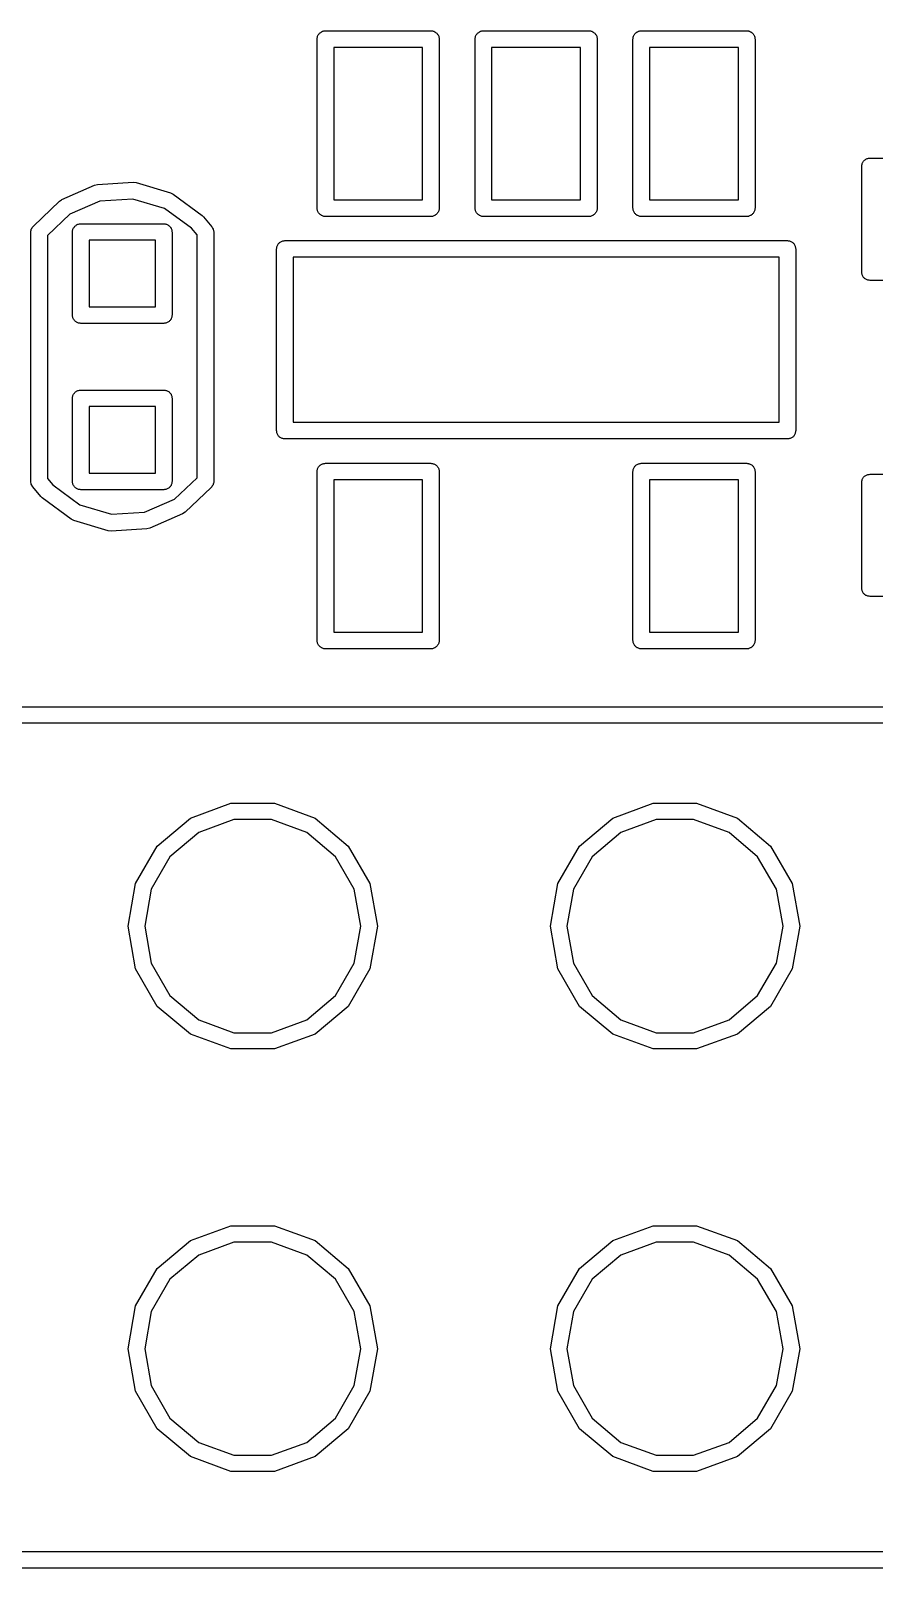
# Model space of a CAD drawing. Extents: x 105.1 to 166.9, y -128.1 to -71.6.
# Drawn here: x 133.26 to 138.34, y -128.13 to -118.89 of the extents above; entities that cross this region are included whole.
import ezdxf

# ---------------------------------------------------------------- set-up
doc = ezdxf.new("R2010")
doc.units = 0
doc.header["$MEASUREMENT"] = 0
doc.layers.add('BLACK', color=7, linetype='CONTINUOUS')

msp = doc.modelspace()

# ---------------------------------------------------------------- linework, layer by layer
at = {"layer": 'Black'}
for p, q in [((134.984, -118.935), (134.985, -118.931)), ((134.984, -119.951), (134.984, -118.935)), ((134.985, -118.927), (134.986, -118.923)), ((134.985, -118.931), (134.985, -118.927)), ((134.986, -118.923), (134.987, -118.918)), ((134.987, -118.918), (134.989, -118.914)), ((134.989, -118.914), (134.991, -118.91)), ((134.991, -118.91), (134.993, -118.907)), ((134.993, -118.907), (134.996, -118.903)), ((134.996, -118.903), (134.999, -118.9)), ((134.999, -118.9), (135.002, -118.897)), ((135.002, -118.897), (135.006, -118.895)), ((135.006, -118.895), (135.009, -118.892)), ((135.009, -118.892), (135.013, -118.891)), ((135.013, -118.891), (135.017, -118.888)), ((135.017, -118.888), (135.021, -118.888)), ((135.021, -118.888), (135.025, -118.886)), ((135.025, -118.886), (135.03, -118.886)), ((135.03, -118.886), (135.034, -118.885)), ((135.034, -118.885), (135.669, -118.885)), ((135.669, -118.885), (135.673, -118.886)), ((135.673, -118.886), (135.678, -118.886)), ((135.678, -118.886), (135.682, -118.888)), ((135.682, -118.888), (135.686, -118.888)), ((135.686, -118.888), (135.69, -118.891)), ((135.69, -118.891), (135.694, -118.892)), ((135.694, -118.892), (135.697, -118.895)), ((135.697, -118.895), (135.701, -118.897)), ((135.701, -118.897), (135.704, -118.9)), ((135.704, -118.9), (135.707, -118.903)), ((135.707, -118.903), (135.709, -118.907)), ((135.709, -118.907), (135.712, -118.91)), ((135.712, -118.91), (135.714, -118.914)), ((135.714, -118.914), (135.716, -118.918)), ((135.716, -118.918), (135.717, -118.923)), ((135.717, -118.923), (135.718, -118.927)), ((135.718, -118.927), (135.718, -118.931)), ((135.718, -118.931), (135.719, -118.935)), ((135.719, -118.935), (135.719, -119.951)), ((135.934, -118.935), (135.935, -118.931)), ((135.934, -119.951), (135.934, -118.935)), ((135.935, -118.927), (135.936, -118.923)), ((135.935, -118.931), (135.935, -118.927)), ((135.936, -118.923), (135.937, -118.918)), ((135.937, -118.918), (135.939, -118.914)), ((135.939, -118.914), (135.941, -118.91)), ((135.941, -118.91), (135.943, -118.907)), ((135.943, -118.907), (135.946, -118.903)), ((135.946, -118.903), (135.949, -118.9)), ((135.949, -118.9), (135.952, -118.897)), ((135.952, -118.897), (135.956, -118.895)), ((135.956, -118.895), (135.959, -118.892)), ((135.959, -118.892), (135.963, -118.891)), ((135.963, -118.891), (135.967, -118.888)), ((135.967, -118.888), (135.971, -118.888)), ((135.971, -118.888), (135.975, -118.886)), ((135.975, -118.886), (135.98, -118.886)), ((135.98, -118.886), (135.984, -118.885)), ((135.984, -118.885), (136.619, -118.885)), ((136.619, -118.885), (136.623, -118.886)), ((136.623, -118.886), (136.628, -118.886)), ((136.628, -118.886), (136.632, -118.888)), ((136.632, -118.888), (136.636, -118.888)), ((136.636, -118.888), (136.64, -118.891)), ((136.64, -118.891), (136.644, -118.892)), ((136.644, -118.892), (136.647, -118.895)), ((136.647, -118.895), (136.651, -118.897)), ((136.651, -118.897), (136.654, -118.9)), ((136.654, -118.9), (136.657, -118.903)), ((136.657, -118.903), (136.659, -118.907)), ((136.659, -118.907), (136.662, -118.91)), ((136.662, -118.91), (136.664, -118.914)), ((136.664, -118.914), (136.666, -118.918)), ((136.666, -118.918), (136.667, -118.923)), ((136.667, -118.923), (136.668, -118.927)), ((136.668, -118.927), (136.668, -118.931)), ((136.668, -118.931), (136.669, -118.935)), ((136.669, -118.935), (136.669, -119.951)), ((136.884, -118.935), (136.885, -118.931)), ((136.884, -119.951), (136.884, -118.935)), ((136.885, -118.927), (136.886, -118.923)), ((136.885, -118.931), (136.885, -118.927)), ((136.886, -118.923), (136.887, -118.918)), ((136.887, -118.918), (136.889, -118.914)), ((136.889, -118.914), (136.891, -118.91)), ((136.891, -118.91), (136.893, -118.907)), ((136.893, -118.907), (136.896, -118.903)), ((136.896, -118.903), (136.899, -118.9)), ((136.899, -118.9), (136.902, -118.897)), ((136.902, -118.897), (136.906, -118.895)), ((136.906, -118.895), (136.909, -118.892)), ((136.909, -118.892), (136.913, -118.891)), ((136.913, -118.891), (136.917, -118.888)), ((136.917, -118.888), (136.921, -118.888)), ((136.921, -118.888), (136.925, -118.886)), ((136.925, -118.886), (136.93, -118.886)), ((136.93, -118.886), (136.934, -118.885)), ((136.934, -118.885), (137.569, -118.885)), ((137.569, -118.885), (137.573, -118.886)), ((137.573, -118.886), (137.578, -118.886)), ((137.578, -118.886), (137.582, -118.888)), ((137.582, -118.888), (137.586, -118.888)), ((137.586, -118.888), (137.59, -118.891)), ((137.59, -118.891), (137.594, -118.892)), ((137.594, -118.892), (137.597, -118.895)), ((137.597, -118.895), (137.601, -118.897)), ((137.601, -118.897), (137.604, -118.9)), ((137.604, -118.9), (137.607, -118.903)), ((137.607, -118.903), (137.609, -118.907)), ((137.609, -118.907), (137.612, -118.91)), ((137.612, -118.91), (137.614, -118.914)), ((137.614, -118.914), (137.616, -118.918)), ((137.616, -118.918), (137.617, -118.923)), ((137.617, -118.923), (137.618, -118.927)), ((137.618, -118.927), (137.618, -118.931)), ((137.618, -118.931), (137.619, -118.935)), ((137.619, -118.935), (137.619, -119.951)), ((135.084, -118.985), (135.084, -119.901)), ((135.619, -118.985), (135.084, -118.985)), ((135.619, -119.901), (135.619, -118.985)), ((136.034, -118.985), (136.034, -119.901)), ((136.569, -118.985), (136.034, -118.985)), ((136.569, -119.901), (136.569, -118.985)), ((136.984, -118.985), (136.984, -119.901)), ((137.519, -118.985), (136.984, -118.985)), ((137.519, -119.901), (137.519, -118.985)), ((138.26, -119.693), (138.262, -119.688)), ((138.26, -119.697), (138.26, -119.693)), ((138.26, -119.701), (138.26, -119.697)), ((138.26, -120.336), (138.26, -119.701)), ((138.262, -119.688), (138.263, -119.684)), ((138.263, -119.684), (138.265, -119.68)), ((138.265, -119.68), (138.266, -119.676)), ((138.266, -119.676), (138.269, -119.673)), ((138.269, -119.673), (138.271, -119.669)), ((138.271, -119.669), (138.275, -119.666)), ((138.275, -119.666), (138.277, -119.663)), ((138.277, -119.663), (138.281, -119.661)), ((138.281, -119.661), (138.285, -119.658)), ((138.285, -119.658), (138.289, -119.656)), ((138.289, -119.656), (138.292, -119.654)), ((138.292, -119.654), (138.297, -119.653)), ((138.297, -119.653), (138.301, -119.652)), ((138.301, -119.652), (138.305, -119.652)), ((138.305, -119.652), (138.31, -119.651)), ((138.31, -119.651), (139.326, -119.651)), ((133.663, -119.81), (133.878, -119.796)), ((133.878, -119.796), (133.896, -119.798)), ((133.878, -119.796), (133.878, -119.796)), ((133.896, -119.798), (134.103, -119.859)), ((133.449, -119.9), (133.646, -119.814)), ((133.646, -119.814), (133.663, -119.81)), ((134.103, -119.859), (134.118, -119.867)), ((134.118, -119.867), (134.292, -119.995)), ((133.278, -120.059), (133.434, -119.91)), ((133.434, -119.91), (133.446, -119.902)), ((133.434, -119.91), (133.434, -119.91)), ((133.446, -119.902), (133.449, -119.9)), ((133.449, -119.9), (133.449, -119.9)), ((133.678, -119.909), (133.497, -119.988)), ((133.876, -119.897), (133.678, -119.909)), ((134.066, -119.953), (133.876, -119.897)), ((134.228, -120.072), (134.066, -119.953)), ((134.985, -119.956), (134.984, -119.951)), ((134.985, -119.96), (134.985, -119.956)), ((134.986, -119.964), (134.985, -119.96)), ((134.987, -119.968), (134.986, -119.964)), ((134.989, -119.972), (134.987, -119.968)), ((134.991, -119.976), (134.989, -119.972)), ((134.993, -119.98), (134.991, -119.976)), ((134.996, -119.983), (134.993, -119.98)), ((134.999, -119.986), (134.996, -119.983)), ((135.002, -119.99), (134.999, -119.986)), ((135.084, -119.901), (135.619, -119.901)), ((135.704, -119.986), (135.701, -119.99)), ((135.707, -119.983), (135.704, -119.986)), ((135.709, -119.98), (135.707, -119.983)), ((135.712, -119.976), (135.709, -119.98)), ((135.714, -119.972), (135.712, -119.976)), ((135.716, -119.968), (135.714, -119.972)), ((135.717, -119.964), (135.716, -119.968)), ((135.718, -119.96), (135.717, -119.964)), ((135.719, -119.951), (135.718, -119.956)), ((135.718, -119.956), (135.718, -119.96)), ((135.935, -119.956), (135.934, -119.951)), ((135.935, -119.96), (135.935, -119.956)), ((135.936, -119.964), (135.935, -119.96)), ((135.937, -119.968), (135.936, -119.964)), ((135.939, -119.972), (135.937, -119.968)), ((135.941, -119.976), (135.939, -119.972)), ((135.943, -119.98), (135.941, -119.976)), ((135.946, -119.983), (135.943, -119.98)), ((135.949, -119.986), (135.946, -119.983)), ((135.952, -119.99), (135.949, -119.986)), ((136.034, -119.901), (136.569, -119.901)), ((136.654, -119.986), (136.651, -119.99)), ((136.657, -119.983), (136.654, -119.986)), ((136.659, -119.98), (136.657, -119.983)), ((136.662, -119.976), (136.659, -119.98)), ((136.664, -119.972), (136.662, -119.976)), ((136.666, -119.968), (136.664, -119.972)), ((136.667, -119.964), (136.666, -119.968)), ((136.668, -119.96), (136.667, -119.964)), ((136.669, -119.951), (136.668, -119.956)), ((136.668, -119.956), (136.668, -119.96)), ((136.885, -119.956), (136.884, -119.951)), ((136.885, -119.96), (136.885, -119.956)), ((136.886, -119.964), (136.885, -119.96)), ((136.887, -119.968), (136.886, -119.964)), ((136.889, -119.972), (136.887, -119.968)), ((136.891, -119.976), (136.889, -119.972)), ((136.893, -119.98), (136.891, -119.976)), ((136.896, -119.983), (136.893, -119.98)), ((136.899, -119.986), (136.896, -119.983)), ((136.902, -119.99), (136.899, -119.986)), ((136.984, -119.901), (137.519, -119.901)), ((137.604, -119.986), (137.601, -119.99)), ((137.607, -119.983), (137.604, -119.986)), ((137.609, -119.98), (137.607, -119.983)), ((137.612, -119.976), (137.609, -119.98)), ((137.614, -119.972), (137.612, -119.976)), ((137.616, -119.968), (137.614, -119.972)), ((137.617, -119.964), (137.616, -119.968)), ((137.618, -119.96), (137.617, -119.964)), ((137.619, -119.951), (137.618, -119.956)), ((137.618, -119.956), (137.618, -119.96)), ((133.264, -120.084), (133.265, -120.078)), ((133.265, -120.078), (133.267, -120.075)), ((133.267, -120.075), (133.268, -120.073)), ((133.268, -120.073), (133.271, -120.068)), ((133.271, -120.068), (133.274, -120.063)), ((133.274, -120.063), (133.276, -120.061)), ((133.276, -120.061), (133.278, -120.059)), ((133.497, -119.988), (133.362, -120.116)), ((133.514, -120.082), (133.515, -120.078)), ((133.515, -120.078), (133.517, -120.074)), ((133.517, -120.074), (133.519, -120.07)), ((133.519, -120.07), (133.522, -120.067)), ((133.522, -120.067), (133.524, -120.063)), ((133.524, -120.063), (133.527, -120.06)), ((133.527, -120.06), (133.53, -120.057)), ((133.53, -120.057), (133.534, -120.055)), ((133.534, -120.055), (133.537, -120.052)), ((133.537, -120.052), (133.541, -120.05)), ((133.541, -120.05), (133.545, -120.048)), ((133.545, -120.048), (133.549, -120.047)), ((133.549, -120.047), (133.554, -120.046)), ((133.554, -120.046), (133.558, -120.046)), ((133.558, -120.046), (133.562, -120.045)), ((133.562, -120.045), (134.062, -120.045)), ((134.062, -120.045), (134.067, -120.046)), ((134.067, -120.046), (134.071, -120.046)), ((134.071, -120.046), (134.075, -120.047)), ((134.075, -120.047), (134.079, -120.048)), ((134.079, -120.048), (134.083, -120.05)), ((134.083, -120.05), (134.087, -120.052)), ((134.087, -120.052), (134.091, -120.055)), ((134.091, -120.055), (134.094, -120.057)), ((134.094, -120.057), (134.097, -120.06)), ((134.097, -120.06), (134.101, -120.063)), ((134.101, -120.063), (134.103, -120.067)), ((134.103, -120.067), (134.106, -120.07)), ((134.106, -120.07), (134.107, -120.074)), ((134.107, -120.074), (134.109, -120.078)), ((134.109, -120.078), (134.11, -120.082)), ((134.262, -120.113), (134.228, -120.072)), ((134.292, -119.995), (134.296, -119.999)), ((134.296, -119.999), (134.3, -120.003)), ((134.3, -120.003), (134.35, -120.063)), ((134.35, -120.063), (134.355, -120.072)), ((134.355, -120.072), (134.359, -120.078)), ((134.359, -120.078), (134.362, -120.095)), ((135.006, -119.992), (135.002, -119.99)), ((135.009, -119.995), (135.006, -119.992)), ((135.013, -119.996), (135.009, -119.995)), ((135.017, -119.998), (135.013, -119.996)), ((135.021, -119.999), (135.017, -119.998)), ((135.025, -120.001), (135.021, -119.999)), ((135.03, -120.001), (135.025, -120.001)), ((135.034, -120.001), (135.03, -120.001)), ((135.669, -120.001), (135.034, -120.001)), ((135.673, -120.001), (135.669, -120.001)), ((135.678, -120.001), (135.673, -120.001)), ((135.682, -119.999), (135.678, -120.001)), ((135.686, -119.998), (135.682, -119.999)), ((135.69, -119.996), (135.686, -119.998)), ((135.694, -119.995), (135.69, -119.996)), ((135.697, -119.992), (135.694, -119.995)), ((135.701, -119.99), (135.697, -119.992)), ((135.956, -119.992), (135.952, -119.99)), ((135.959, -119.995), (135.956, -119.992)), ((135.963, -119.996), (135.959, -119.995)), ((135.967, -119.998), (135.963, -119.996)), ((135.971, -119.999), (135.967, -119.998)), ((135.975, -120.001), (135.971, -119.999)), ((135.98, -120.001), (135.975, -120.001)), ((135.984, -120.001), (135.98, -120.001)), ((136.619, -120.001), (135.984, -120.001)), ((136.623, -120.001), (136.619, -120.001)), ((136.628, -120.001), (136.623, -120.001)), ((136.632, -119.999), (136.628, -120.001)), ((136.636, -119.998), (136.632, -119.999)), ((136.64, -119.996), (136.636, -119.998)), ((136.644, -119.995), (136.64, -119.996)), ((136.647, -119.992), (136.644, -119.995)), ((136.651, -119.99), (136.647, -119.992)), ((136.906, -119.992), (136.902, -119.99)), ((136.909, -119.995), (136.906, -119.992)), ((136.913, -119.996), (136.909, -119.995)), ((136.917, -119.998), (136.913, -119.996)), ((136.921, -119.999), (136.917, -119.998)), ((136.925, -120.001), (136.921, -119.999)), ((136.93, -120.001), (136.925, -120.001)), ((136.934, -120.001), (136.93, -120.001)), ((137.569, -120.001), (136.934, -120.001)), ((137.573, -120.001), (137.569, -120.001)), ((137.578, -120.001), (137.573, -120.001)), ((137.582, -119.999), (137.578, -120.001)), ((137.586, -119.998), (137.582, -119.999)), ((137.59, -119.996), (137.586, -119.998)), ((137.594, -119.995), (137.59, -119.996)), ((137.597, -119.992), (137.594, -119.995)), ((137.601, -119.99), (137.597, -119.992)), ((133.262, -120.095), (133.263, -120.092)), ((133.262, -121.595), (133.262, -120.095)), ((133.263, -120.089), (133.264, -120.084)), ((133.263, -120.092), (133.263, -120.089)), ((133.362, -120.116), (133.362, -121.577)), ((133.512, -120.095), (133.513, -120.091)), ((133.512, -120.595), (133.512, -120.095)), ((133.513, -120.086), (133.514, -120.082)), ((133.513, -120.091), (133.513, -120.086)), ((133.612, -120.145), (133.612, -120.545)), ((134.012, -120.145), (133.612, -120.145)), ((134.012, -120.545), (134.012, -120.145)), ((134.11, -120.082), (134.111, -120.086)), ((134.111, -120.086), (134.111, -120.091)), ((134.111, -120.091), (134.112, -120.095)), ((134.112, -120.095), (134.112, -120.595)), ((134.262, -121.573), (134.262, -120.113)), ((134.362, -120.095), (134.362, -121.595)), ((134.747, -120.172), (134.75, -120.169)), ((134.75, -120.169), (134.752, -120.165)), ((134.752, -120.165), (134.755, -120.162)), ((134.755, -120.162), (134.758, -120.159)), ((134.758, -120.159), (134.762, -120.157)), ((134.762, -120.157), (134.765, -120.154)), ((134.765, -120.154), (134.769, -120.152)), ((134.769, -120.152), (134.773, -120.15)), ((134.773, -120.15), (134.777, -120.149)), ((134.777, -120.149), (134.781, -120.148)), ((134.781, -120.148), (134.786, -120.148)), ((134.786, -120.148), (134.79, -120.147)), ((134.79, -120.147), (137.813, -120.147)), ((137.813, -120.147), (137.817, -120.148)), ((137.817, -120.148), (137.821, -120.148)), ((137.821, -120.148), (137.825, -120.149)), ((137.825, -120.149), (137.83, -120.15)), ((137.83, -120.15), (137.834, -120.152)), ((137.834, -120.152), (137.838, -120.154)), ((137.838, -120.154), (137.841, -120.157)), ((137.841, -120.157), (137.845, -120.159)), ((137.845, -120.159), (137.848, -120.162)), ((137.848, -120.162), (137.851, -120.165)), ((137.851, -120.165), (137.853, -120.169)), ((137.853, -120.169), (137.856, -120.172)), ((134.74, -120.197), (134.741, -120.193)), ((134.74, -121.289), (134.74, -120.197)), ((134.741, -120.189), (134.742, -120.184)), ((134.741, -120.193), (134.741, -120.189)), ((134.742, -120.184), (134.743, -120.18)), ((134.743, -120.18), (134.745, -120.176)), ((134.745, -120.176), (134.747, -120.172)), ((134.84, -120.247), (134.84, -121.239)), ((137.763, -120.247), (134.84, -120.247)), ((137.763, -121.239), (137.763, -120.247)), ((137.856, -120.172), (137.857, -120.176)), ((137.857, -120.176), (137.86, -120.18)), ((137.86, -120.18), (137.86, -120.184)), ((137.86, -120.184), (137.862, -120.189)), ((137.862, -120.189), (137.862, -120.193)), ((137.862, -120.193), (137.863, -120.197)), ((137.863, -120.197), (137.863, -121.289)), ((138.26, -120.341), (138.26, -120.336)), ((138.26, -120.345), (138.26, -120.341)), ((138.262, -120.349), (138.26, -120.345)), ((138.263, -120.353), (138.262, -120.349)), ((138.265, -120.357), (138.263, -120.353)), ((138.266, -120.361), (138.265, -120.357)), ((138.269, -120.365), (138.266, -120.361)), ((138.271, -120.368), (138.269, -120.365)), ((138.275, -120.371), (138.271, -120.368)), ((138.277, -120.374), (138.275, -120.371)), ((138.281, -120.377), (138.277, -120.374)), ((138.285, -120.379), (138.281, -120.377)), ((138.289, -120.381), (138.285, -120.379)), ((138.292, -120.383), (138.289, -120.381)), ((138.297, -120.384), (138.292, -120.383)), ((138.301, -120.385), (138.297, -120.384)), ((138.305, -120.385), (138.301, -120.385)), ((138.31, -120.386), (138.305, -120.385)), ((139.326, -120.386), (138.31, -120.386)), ((133.513, -120.599), (133.512, -120.595)), ((133.513, -120.604), (133.513, -120.599)), ((133.514, -120.608), (133.513, -120.604)), ((133.515, -120.612), (133.514, -120.608)), ((133.517, -120.616), (133.515, -120.612)), ((133.519, -120.62), (133.517, -120.616)), ((133.522, -120.623), (133.519, -120.62)), ((133.524, -120.627), (133.522, -120.623)), ((133.527, -120.63), (133.524, -120.627)), ((133.53, -120.633), (133.527, -120.63)), ((133.534, -120.636), (133.53, -120.633)), ((133.612, -120.545), (134.012, -120.545)), ((134.094, -120.633), (134.091, -120.636)), ((134.097, -120.63), (134.094, -120.633)), ((134.101, -120.627), (134.097, -120.63)), ((134.103, -120.623), (134.101, -120.627)), ((134.106, -120.62), (134.103, -120.623)), ((134.107, -120.616), (134.106, -120.62)), ((134.109, -120.612), (134.107, -120.616)), ((134.11, -120.608), (134.109, -120.612)), ((134.111, -120.604), (134.11, -120.608)), ((134.112, -120.595), (134.111, -120.599)), ((134.111, -120.599), (134.111, -120.604)), ((133.537, -120.638), (133.534, -120.636)), ((133.541, -120.64), (133.537, -120.638)), ((133.545, -120.642), (133.541, -120.64)), ((133.549, -120.643), (133.545, -120.642)), ((133.554, -120.644), (133.549, -120.643)), ((133.558, -120.644), (133.554, -120.644)), ((133.562, -120.645), (133.558, -120.644)), ((134.062, -120.645), (133.562, -120.645)), ((134.067, -120.644), (134.062, -120.645)), ((134.071, -120.644), (134.067, -120.644)), ((134.075, -120.643), (134.071, -120.644)), ((134.079, -120.642), (134.075, -120.643)), ((134.083, -120.64), (134.079, -120.642)), ((134.087, -120.638), (134.083, -120.64)), ((134.091, -120.636), (134.087, -120.638)), ((133.512, -121.095), (133.513, -121.09)), ((133.512, -121.595), (133.512, -121.095)), ((133.513, -121.086), (133.514, -121.082)), ((133.513, -121.09), (133.513, -121.086)), ((133.514, -121.082), (133.515, -121.078)), ((133.515, -121.078), (133.517, -121.074)), ((133.517, -121.074), (133.519, -121.07)), ((133.519, -121.07), (133.522, -121.066)), ((133.522, -121.066), (133.524, -121.063)), ((133.524, -121.063), (133.527, -121.06)), ((133.527, -121.06), (133.53, -121.056)), ((133.53, -121.056), (133.534, -121.054)), ((133.534, -121.054), (133.537, -121.051)), ((133.537, -121.051), (133.541, -121.05)), ((133.541, -121.05), (133.545, -121.048)), ((133.545, -121.048), (133.549, -121.047)), ((133.549, -121.047), (133.554, -121.046)), ((133.554, -121.046), (133.558, -121.046)), ((133.558, -121.046), (133.562, -121.045)), ((133.562, -121.045), (134.062, -121.045)), ((134.062, -121.045), (134.067, -121.046)), ((134.067, -121.046), (134.071, -121.046)), ((134.071, -121.046), (134.075, -121.047)), ((134.075, -121.047), (134.079, -121.048)), ((134.079, -121.048), (134.083, -121.05)), ((134.083, -121.05), (134.087, -121.051)), ((134.087, -121.051), (134.091, -121.054)), ((134.091, -121.054), (134.094, -121.056)), ((134.094, -121.056), (134.097, -121.06)), ((134.097, -121.06), (134.101, -121.063)), ((134.101, -121.063), (134.103, -121.066)), ((134.103, -121.066), (134.106, -121.07)), ((134.106, -121.07), (134.107, -121.074)), ((134.107, -121.074), (134.109, -121.078)), ((134.109, -121.078), (134.11, -121.082)), ((134.11, -121.082), (134.111, -121.086)), ((134.111, -121.086), (134.111, -121.09)), ((134.111, -121.09), (134.112, -121.095)), ((134.112, -121.095), (134.112, -121.595)), ((133.612, -121.145), (133.612, -121.545)), ((134.012, -121.145), (133.612, -121.145)), ((134.012, -121.545), (134.012, -121.145)), ((134.84, -121.239), (137.763, -121.239)), ((134.741, -121.294), (134.74, -121.289)), ((134.741, -121.298), (134.741, -121.294)), ((134.742, -121.302), (134.741, -121.298)), ((134.743, -121.307), (134.742, -121.302)), ((134.745, -121.31), (134.743, -121.307)), ((134.747, -121.314), (134.745, -121.31)), ((134.75, -121.318), (134.747, -121.314)), ((134.752, -121.322), (134.75, -121.318)), ((134.755, -121.324), (134.752, -121.322)), ((134.758, -121.328), (134.755, -121.324)), ((134.762, -121.33), (134.758, -121.328)), ((134.765, -121.333), (134.762, -121.33)), ((134.769, -121.334), (134.765, -121.333)), ((134.773, -121.336), (134.769, -121.334)), ((134.777, -121.337), (134.773, -121.336)), ((134.781, -121.339), (134.777, -121.337)), ((134.786, -121.339), (134.781, -121.339)), ((134.79, -121.339), (134.786, -121.339)), ((137.813, -121.339), (134.79, -121.339)), ((137.817, -121.339), (137.813, -121.339)), ((137.821, -121.339), (137.817, -121.339)), ((137.825, -121.337), (137.821, -121.339)), ((137.83, -121.336), (137.825, -121.337)), ((137.834, -121.334), (137.83, -121.336)), ((137.838, -121.333), (137.834, -121.334)), ((137.841, -121.33), (137.838, -121.333)), ((137.845, -121.328), (137.841, -121.33)), ((137.848, -121.324), (137.845, -121.328)), ((137.851, -121.322), (137.848, -121.324)), ((137.853, -121.318), (137.851, -121.322)), ((137.856, -121.314), (137.853, -121.318)), ((137.857, -121.31), (137.856, -121.314)), ((137.86, -121.307), (137.857, -121.31)), ((137.862, -121.298), (137.86, -121.302)), ((137.86, -121.302), (137.86, -121.307)), ((137.863, -121.289), (137.862, -121.294)), ((137.862, -121.294), (137.862, -121.298)), ((133.612, -121.545), (134.012, -121.545)), ((134.984, -121.535), (134.985, -121.531)), ((134.984, -122.551), (134.984, -121.535)), ((134.985, -121.527), (134.986, -121.523)), ((134.985, -121.531), (134.985, -121.527)), ((134.986, -121.523), (134.987, -121.518)), ((134.987, -121.518), (134.989, -121.514)), ((134.989, -121.514), (134.991, -121.51)), ((134.991, -121.51), (134.993, -121.507)), ((134.993, -121.507), (134.996, -121.503)), ((134.996, -121.503), (134.999, -121.5)), ((134.999, -121.5), (135.002, -121.497)), ((135.002, -121.497), (135.006, -121.495)), ((135.006, -121.495), (135.009, -121.492)), ((135.009, -121.492), (135.013, -121.491)), ((135.013, -121.491), (135.017, -121.488)), ((135.017, -121.488), (135.021, -121.488)), ((135.021, -121.488), (135.025, -121.486)), ((135.025, -121.486), (135.03, -121.486)), ((135.03, -121.486), (135.034, -121.485)), ((135.034, -121.485), (135.669, -121.485)), ((135.669, -121.485), (135.673, -121.486)), ((135.673, -121.486), (135.678, -121.486)), ((135.678, -121.486), (135.682, -121.488)), ((135.682, -121.488), (135.686, -121.488)), ((135.686, -121.488), (135.69, -121.491)), ((135.69, -121.491), (135.694, -121.492)), ((135.694, -121.492), (135.697, -121.495)), ((135.697, -121.495), (135.701, -121.497)), ((135.701, -121.497), (135.704, -121.5)), ((135.704, -121.5), (135.707, -121.503)), ((135.707, -121.503), (135.709, -121.507)), ((135.709, -121.507), (135.712, -121.51)), ((135.712, -121.51), (135.714, -121.514)), ((135.714, -121.514), (135.716, -121.518)), ((135.716, -121.518), (135.717, -121.523)), ((135.717, -121.523), (135.718, -121.527)), ((135.718, -121.527), (135.718, -121.531)), ((135.718, -121.531), (135.719, -121.535)), ((135.719, -121.535), (135.719, -122.551)), ((136.884, -121.535), (136.885, -121.531)), ((136.884, -122.551), (136.884, -121.535)), ((136.885, -121.527), (136.886, -121.523)), ((136.885, -121.531), (136.885, -121.527)), ((136.886, -121.523), (136.887, -121.518)), ((136.887, -121.518), (136.889, -121.514)), ((136.889, -121.514), (136.891, -121.51)), ((136.891, -121.51), (136.893, -121.507)), ((136.893, -121.507), (136.896, -121.503)), ((136.896, -121.503), (136.899, -121.5)), ((136.899, -121.5), (136.902, -121.497)), ((136.902, -121.497), (136.906, -121.495)), ((136.906, -121.495), (136.909, -121.492)), ((136.909, -121.492), (136.913, -121.491)), ((136.913, -121.491), (136.917, -121.488)), ((136.917, -121.488), (136.921, -121.488)), ((136.921, -121.488), (136.925, -121.486)), ((136.925, -121.486), (136.93, -121.486)), ((136.93, -121.486), (136.934, -121.485)), ((136.934, -121.485), (137.569, -121.485)), ((137.569, -121.485), (137.573, -121.486)), ((137.573, -121.486), (137.578, -121.486)), ((137.578, -121.486), (137.582, -121.488)), ((137.582, -121.488), (137.586, -121.488)), ((137.586, -121.488), (137.59, -121.491)), ((137.59, -121.491), (137.594, -121.492)), ((137.594, -121.492), (137.597, -121.495)), ((137.597, -121.495), (137.601, -121.497)), ((137.601, -121.497), (137.604, -121.5)), ((137.604, -121.5), (137.607, -121.503)), ((137.607, -121.503), (137.609, -121.507)), ((137.609, -121.507), (137.612, -121.51)), ((137.612, -121.51), (137.614, -121.514)), ((137.614, -121.514), (137.616, -121.518)), ((137.616, -121.518), (137.617, -121.523)), ((137.617, -121.523), (137.618, -121.527)), ((137.618, -121.527), (137.618, -121.531)), ((137.618, -121.531), (137.619, -121.535)), ((137.619, -121.535), (137.619, -122.551)), ((138.281, -121.561), (138.285, -121.558)), ((138.285, -121.558), (138.289, -121.556)), ((138.289, -121.556), (138.292, -121.554)), ((138.292, -121.554), (138.297, -121.553)), ((138.297, -121.553), (138.301, -121.552)), ((138.301, -121.552), (138.305, -121.552)), ((138.305, -121.552), (138.31, -121.551)), ((138.31, -121.551), (139.326, -121.551)), ((133.265, -121.612), (133.262, -121.595)), ((133.274, -121.627), (133.265, -121.612)), ((133.323, -121.685), (133.274, -121.627)), ((133.362, -121.577), (133.395, -121.616)), ((133.395, -121.616), (133.557, -121.736)), ((133.513, -121.599), (133.512, -121.595)), ((133.513, -121.603), (133.513, -121.599)), ((133.514, -121.608), (133.513, -121.603)), ((133.515, -121.612), (133.514, -121.608)), ((133.517, -121.616), (133.515, -121.612)), ((133.519, -121.62), (133.517, -121.616)), ((133.522, -121.623), (133.519, -121.62)), ((133.524, -121.627), (133.522, -121.623)), ((133.527, -121.63), (133.524, -121.627)), ((133.53, -121.633), (133.527, -121.63)), ((133.534, -121.635), (133.53, -121.633)), ((133.537, -121.638), (133.534, -121.635)), ((133.541, -121.64), (133.537, -121.638)), ((133.545, -121.642), (133.541, -121.64)), ((133.549, -121.643), (133.545, -121.642)), ((133.554, -121.644), (133.549, -121.643)), ((133.558, -121.644), (133.554, -121.644)), ((133.562, -121.645), (133.558, -121.644)), ((134.062, -121.645), (133.562, -121.645)), ((134.067, -121.644), (134.062, -121.645)), ((134.071, -121.644), (134.067, -121.644)), ((134.075, -121.643), (134.071, -121.644)), ((134.079, -121.642), (134.075, -121.643)), ((134.083, -121.64), (134.079, -121.642)), ((134.087, -121.638), (134.083, -121.64)), ((134.091, -121.635), (134.087, -121.638)), ((134.094, -121.633), (134.091, -121.635)), ((134.097, -121.63), (134.094, -121.633)), ((134.101, -121.627), (134.097, -121.63)), ((134.103, -121.623), (134.101, -121.627)), ((134.106, -121.62), (134.103, -121.623)), ((134.107, -121.616), (134.106, -121.62)), ((134.109, -121.612), (134.107, -121.616)), ((134.11, -121.608), (134.109, -121.612)), ((134.111, -121.603), (134.11, -121.608)), ((134.112, -121.595), (134.111, -121.599)), ((134.111, -121.599), (134.111, -121.603)), ((134.127, -121.701), (134.262, -121.573)), ((134.346, -121.631), (134.19, -121.78)), ((134.348, -121.629), (134.346, -121.631)), ((134.35, -121.627), (134.348, -121.629)), ((134.353, -121.622), (134.35, -121.627)), ((134.357, -121.617), (134.353, -121.622)), ((134.358, -121.615), (134.357, -121.617)), ((134.359, -121.612), (134.358, -121.615)), ((134.36, -121.606), (134.359, -121.612)), ((134.362, -121.601), (134.36, -121.606)), ((134.362, -121.595), (134.362, -121.598)), ((134.362, -121.598), (134.362, -121.601)), ((135.084, -121.585), (135.084, -122.501)), ((135.619, -121.585), (135.084, -121.585)), ((135.619, -122.501), (135.619, -121.585)), ((136.984, -121.585), (136.984, -122.501)), ((137.519, -121.585), (136.984, -121.585)), ((137.519, -122.501), (137.519, -121.585)), ((138.26, -121.593), (138.262, -121.588)), ((138.26, -121.597), (138.26, -121.593)), ((138.26, -121.601), (138.26, -121.597)), ((138.26, -122.236), (138.26, -121.601)), ((138.262, -121.588), (138.263, -121.584)), ((138.263, -121.584), (138.265, -121.58)), ((138.265, -121.58), (138.266, -121.576)), ((138.266, -121.576), (138.269, -121.573)), ((138.269, -121.573), (138.271, -121.569)), ((138.271, -121.569), (138.275, -121.566)), ((138.275, -121.566), (138.277, -121.563)), ((138.277, -121.563), (138.281, -121.561)), ((133.327, -121.689), (133.323, -121.685)), ((133.331, -121.693), (133.327, -121.689)), ((133.505, -121.822), (133.331, -121.693)), ((133.557, -121.736), (133.747, -121.792)), ((133.945, -121.78), (134.127, -121.701)), ((133.52, -121.829), (133.505, -121.822)), ((133.727, -121.891), (133.52, -121.829)), ((133.747, -121.792), (133.945, -121.78)), ((134.175, -121.789), (133.977, -121.876)), ((134.19, -121.78), (134.175, -121.789)), ((133.745, -121.893), (133.727, -121.891)), ((133.96, -121.88), (133.745, -121.893)), ((133.745, -121.893), (133.745, -121.893)), ((133.977, -121.876), (133.96, -121.88)), ((133.96, -121.88), (133.96, -121.88)), ((138.26, -122.241), (138.26, -122.236)), ((138.26, -122.245), (138.26, -122.241)), ((138.262, -122.249), (138.26, -122.245)), ((138.263, -122.253), (138.262, -122.249)), ((138.265, -122.257), (138.263, -122.253)), ((138.266, -122.261), (138.265, -122.257)), ((138.269, -122.265), (138.266, -122.261)), ((138.271, -122.268), (138.269, -122.265)), ((138.275, -122.271), (138.271, -122.268)), ((138.277, -122.275), (138.275, -122.271)), ((138.281, -122.277), (138.277, -122.275)), ((138.285, -122.28), (138.281, -122.277)), ((138.289, -122.281), (138.285, -122.28)), ((138.292, -122.283), (138.289, -122.281)), ((138.297, -122.284), (138.292, -122.283)), ((138.301, -122.285), (138.297, -122.284)), ((138.305, -122.285), (138.301, -122.285)), ((138.31, -122.286), (138.305, -122.285)), ((139.326, -122.286), (138.31, -122.286)), ((134.985, -122.556), (134.984, -122.551)), ((134.985, -122.56), (134.985, -122.556)), ((134.986, -122.564), (134.985, -122.56)), ((134.987, -122.568), (134.986, -122.564)), ((134.989, -122.572), (134.987, -122.568)), ((134.991, -122.576), (134.989, -122.572)), ((135.084, -122.501), (135.619, -122.501)), ((135.714, -122.572), (135.712, -122.576)), ((135.716, -122.568), (135.714, -122.572)), ((135.717, -122.564), (135.716, -122.568)), ((135.718, -122.56), (135.717, -122.564)), ((135.719, -122.551), (135.718, -122.556)), ((135.718, -122.556), (135.718, -122.56)), ((136.885, -122.556), (136.884, -122.551)), ((136.885, -122.56), (136.885, -122.556)), ((136.886, -122.564), (136.885, -122.56)), ((136.887, -122.568), (136.886, -122.564)), ((136.889, -122.572), (136.887, -122.568)), ((136.891, -122.576), (136.889, -122.572)), ((136.984, -122.501), (137.519, -122.501)), ((137.614, -122.572), (137.612, -122.576)), ((137.616, -122.568), (137.614, -122.572)), ((137.617, -122.564), (137.616, -122.568)), ((137.618, -122.56), (137.617, -122.564)), ((137.619, -122.551), (137.618, -122.556)), ((137.618, -122.556), (137.618, -122.56)), ((134.993, -122.58), (134.991, -122.576)), ((134.996, -122.583), (134.993, -122.58)), ((134.999, -122.586), (134.996, -122.583)), ((135.002, -122.59), (134.999, -122.586)), ((135.006, -122.592), (135.002, -122.59)), ((135.009, -122.595), (135.006, -122.592)), ((135.013, -122.596), (135.009, -122.595)), ((135.017, -122.598), (135.013, -122.596)), ((135.021, -122.599), (135.017, -122.598)), ((135.025, -122.601), (135.021, -122.599)), ((135.03, -122.601), (135.025, -122.601)), ((135.034, -122.601), (135.03, -122.601)), ((135.669, -122.601), (135.034, -122.601)), ((135.673, -122.601), (135.669, -122.601)), ((135.678, -122.601), (135.673, -122.601)), ((135.682, -122.599), (135.678, -122.601)), ((135.686, -122.598), (135.682, -122.599)), ((135.69, -122.596), (135.686, -122.598)), ((135.694, -122.595), (135.69, -122.596)), ((135.697, -122.592), (135.694, -122.595)), ((135.701, -122.59), (135.697, -122.592)), ((135.704, -122.586), (135.701, -122.59)), ((135.707, -122.583), (135.704, -122.586)), ((135.709, -122.58), (135.707, -122.583)), ((135.712, -122.576), (135.709, -122.58)), ((136.893, -122.58), (136.891, -122.576)), ((136.896, -122.583), (136.893, -122.58)), ((136.899, -122.586), (136.896, -122.583)), ((136.902, -122.59), (136.899, -122.586)), ((136.906, -122.592), (136.902, -122.59)), ((136.909, -122.595), (136.906, -122.592)), ((136.913, -122.596), (136.909, -122.595)), ((136.917, -122.598), (136.913, -122.596)), ((136.921, -122.599), (136.917, -122.598)), ((136.925, -122.601), (136.921, -122.599)), ((136.93, -122.601), (136.925, -122.601)), ((136.934, -122.601), (136.93, -122.601)), ((137.569, -122.601), (136.934, -122.601)), ((137.573, -122.601), (137.569, -122.601)), ((137.578, -122.601), (137.573, -122.601)), ((137.582, -122.599), (137.578, -122.601)), ((137.586, -122.598), (137.582, -122.599)), ((137.59, -122.596), (137.586, -122.598)), ((137.594, -122.595), (137.59, -122.596)), ((137.597, -122.592), (137.594, -122.595)), ((137.601, -122.59), (137.597, -122.592)), ((137.604, -122.586), (137.601, -122.59)), ((137.607, -122.583), (137.604, -122.586)), ((137.609, -122.58), (137.607, -122.583)), ((137.612, -122.576), (137.609, -122.58)), ((123.167, -122.949), (156.187, -122.949)), ((156.137, -123.049), (123.217, -123.049)), ((134.222, -123.619), (134.466, -123.53)), ((134.466, -123.53), (134.727, -123.53)), ((134.727, -123.53), (134.972, -123.619)), ((136.762, -123.619), (137.006, -123.53)), ((137.006, -123.53), (137.267, -123.53)), ((137.267, -123.53), (137.512, -123.619)), ((134.022, -123.787), (134.222, -123.619)), ((134.484, -123.628), (134.272, -123.706)), ((134.709, -123.628), (134.484, -123.628)), ((134.922, -123.706), (134.709, -123.628)), ((134.972, -123.619), (135.171, -123.787)), ((136.562, -123.787), (136.762, -123.619)), ((137.024, -123.628), (136.812, -123.706)), ((137.249, -123.628), (137.024, -123.628)), ((137.462, -123.706), (137.249, -123.628)), ((137.512, -123.619), (137.711, -123.787)), ((134.272, -123.706), (134.099, -123.851)), ((135.094, -123.851), (134.922, -123.706)), ((136.812, -123.706), (136.639, -123.851)), ((137.634, -123.851), (137.462, -123.706)), ((133.892, -124.012), (134.022, -123.787)), ((134.099, -123.851), (133.986, -124.046)), ((135.207, -124.046), (135.094, -123.851)), ((135.171, -123.787), (135.301, -124.012)), ((136.432, -124.012), (136.562, -123.787)), ((136.639, -123.851), (136.526, -124.046)), ((137.747, -124.046), (137.634, -123.851)), ((137.711, -123.787), (137.841, -124.012)), ((133.847, -124.269), (133.892, -124.012)), ((133.986, -124.046), (133.947, -124.269)), ((135.247, -124.269), (135.207, -124.046)), ((135.301, -124.012), (135.347, -124.269)), ((136.387, -124.269), (136.432, -124.012)), ((136.526, -124.046), (136.487, -124.269)), ((137.787, -124.269), (137.747, -124.046)), ((137.841, -124.012), (137.887, -124.269)), ((133.892, -124.525), (133.847, -124.269)), ((133.947, -124.269), (133.986, -124.491)), ((135.207, -124.491), (135.247, -124.269)), ((135.347, -124.269), (135.301, -124.525)), ((136.432, -124.525), (136.387, -124.269)), ((136.487, -124.269), (136.526, -124.491)), ((137.747, -124.491), (137.787, -124.269)), ((137.887, -124.269), (137.841, -124.525)), ((133.986, -124.491), (134.099, -124.686)), ((135.094, -124.686), (135.207, -124.491)), ((136.526, -124.491), (136.639, -124.686)), ((137.634, -124.686), (137.747, -124.491)), ((134.022, -124.751), (133.892, -124.525)), ((135.301, -124.525), (135.171, -124.751)), ((136.562, -124.751), (136.432, -124.525)), ((137.841, -124.525), (137.711, -124.751)), ((134.099, -124.686), (134.272, -124.832)), ((134.922, -124.832), (135.094, -124.686)), ((136.639, -124.686), (136.812, -124.832)), ((137.462, -124.832), (137.634, -124.686)), ((134.222, -124.918), (134.022, -124.751)), ((135.171, -124.751), (134.972, -124.918)), ((136.762, -124.918), (136.562, -124.751)), ((137.711, -124.751), (137.512, -124.918)), ((134.272, -124.832), (134.484, -124.909)), ((134.709, -124.909), (134.922, -124.832)), ((136.812, -124.832), (137.024, -124.909)), ((137.249, -124.909), (137.462, -124.832)), ((134.466, -125.007), (134.222, -124.918)), ((134.484, -124.909), (134.709, -124.909)), ((134.972, -124.918), (134.727, -125.007)), ((137.006, -125.007), (136.762, -124.918)), ((137.024, -124.909), (137.249, -124.909)), ((137.512, -124.918), (137.267, -125.007)), ((134.727, -125.007), (134.466, -125.007)), ((137.267, -125.007), (137.006, -125.007)), ((134.222, -126.159), (134.466, -126.07)), ((134.466, -126.07), (134.727, -126.07)), ((134.727, -126.07), (134.972, -126.159)), ((136.762, -126.159), (137.006, -126.07)), ((137.006, -126.07), (137.267, -126.07)), ((137.267, -126.07), (137.512, -126.159)), ((134.022, -126.327), (134.222, -126.159)), ((134.484, -126.168), (134.272, -126.246)), ((134.709, -126.168), (134.484, -126.168)), ((134.922, -126.246), (134.709, -126.168)), ((134.972, -126.159), (135.171, -126.327)), ((136.562, -126.327), (136.762, -126.159)), ((137.024, -126.168), (136.812, -126.246)), ((137.249, -126.168), (137.024, -126.168)), ((137.462, -126.246), (137.249, -126.168)), ((137.512, -126.159), (137.711, -126.327)), ((134.272, -126.246), (134.099, -126.391)), ((135.094, -126.391), (134.922, -126.246)), ((136.812, -126.246), (136.639, -126.391)), ((137.634, -126.391), (137.462, -126.246)), ((133.892, -126.552), (134.022, -126.327)), ((135.171, -126.327), (135.301, -126.552)), ((136.432, -126.552), (136.562, -126.327)), ((137.711, -126.327), (137.841, -126.552)), ((134.099, -126.391), (133.986, -126.586)), ((135.207, -126.586), (135.094, -126.391)), ((136.639, -126.391), (136.526, -126.586)), ((137.747, -126.586), (137.634, -126.391)), ((133.847, -126.809), (133.892, -126.552)), ((133.986, -126.586), (133.947, -126.809)), ((135.247, -126.809), (135.207, -126.586)), ((135.301, -126.552), (135.347, -126.809)), ((136.387, -126.809), (136.432, -126.552)), ((136.526, -126.586), (136.487, -126.809)), ((137.787, -126.809), (137.747, -126.586)), ((137.841, -126.552), (137.887, -126.809)), ((133.892, -127.065), (133.847, -126.809)), ((133.947, -126.809), (133.986, -127.031)), ((135.207, -127.031), (135.247, -126.809)), ((135.347, -126.809), (135.301, -127.065)), ((136.432, -127.065), (136.387, -126.809)), ((136.487, -126.809), (136.526, -127.031)), ((137.747, -127.031), (137.787, -126.809)), ((137.887, -126.809), (137.841, -127.065)), ((134.022, -127.291), (133.892, -127.065)), ((133.986, -127.031), (134.099, -127.226)), ((135.094, -127.226), (135.207, -127.031)), ((135.301, -127.065), (135.171, -127.291)), ((136.562, -127.291), (136.432, -127.065)), ((136.526, -127.031), (136.639, -127.226)), ((137.634, -127.226), (137.747, -127.031)), ((137.841, -127.065), (137.711, -127.291)), ((134.099, -127.226), (134.272, -127.372)), ((134.922, -127.372), (135.094, -127.226)), ((136.639, -127.226), (136.812, -127.372)), ((137.462, -127.372), (137.634, -127.226)), ((134.222, -127.458), (134.022, -127.291)), ((134.272, -127.372), (134.484, -127.449)), ((134.709, -127.449), (134.922, -127.372)), ((135.171, -127.291), (134.972, -127.458)), ((136.762, -127.458), (136.562, -127.291)), ((136.812, -127.372), (137.024, -127.449)), ((137.249, -127.449), (137.462, -127.372)), ((137.711, -127.291), (137.512, -127.458)), ((134.466, -127.547), (134.222, -127.458)), ((134.484, -127.449), (134.709, -127.449)), ((134.972, -127.458), (134.727, -127.547)), ((137.006, -127.547), (136.762, -127.458)), ((137.024, -127.449), (137.249, -127.449)), ((137.512, -127.458), (137.267, -127.547)), ((134.727, -127.547), (134.466, -127.547)), ((137.267, -127.547), (137.006, -127.547)), ((123.217, -128.029), (156.137, -128.029)), ((156.187, -128.129), (123.167, -128.129))]:
    msp.add_line(p, q, dxfattribs=at)

doc.saveas('drawing.dxf')
